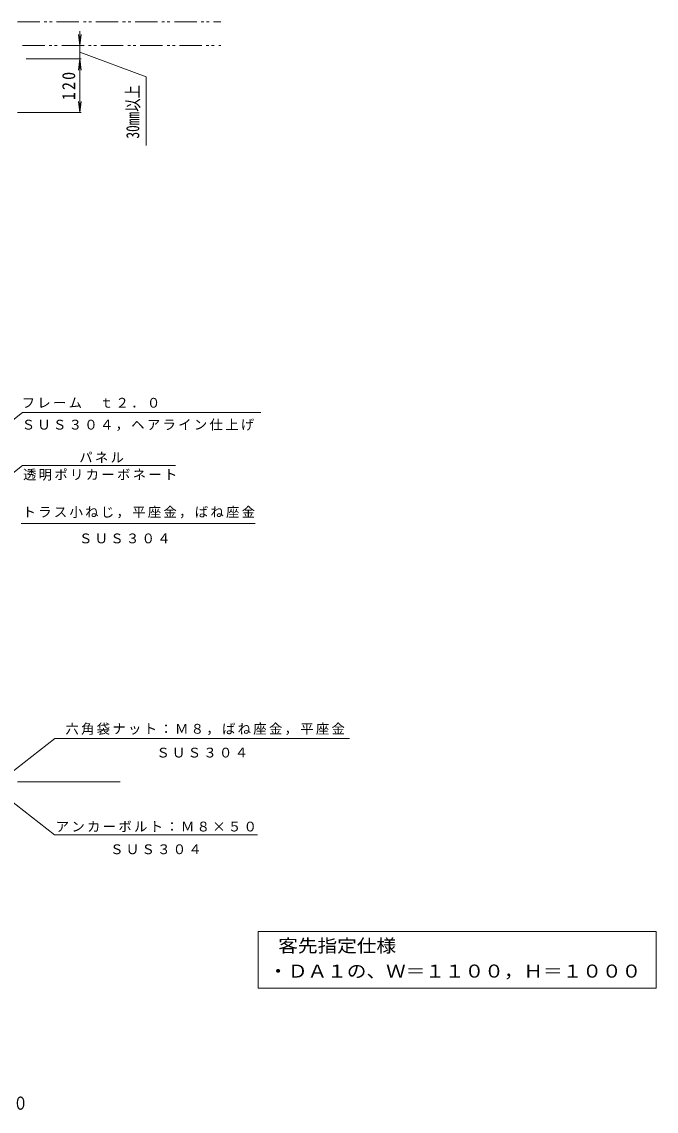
# Model space of a CAD drawing. Units: millimetres at full size, sheet at 1:10; details may follow other scales. Extents: x -1002 to 1844, y -1369 to 1156.
# Drawn here: x 422 to 1844, y -1369 to 1075 of the extents above; entities that cross this region are included whole.
import ezdxf
from ezdxf.enums import TextEntityAlignment as Align

# ---------------------------------------------------------------- set-up
doc = ezdxf.new("R2010")
doc.units = ezdxf.units.MM
doc.header["$LTSCALE"] = 10
doc.linetypes.add('DOUBLE_CHAIN1', pattern=[8.8, 5, -1, 0.6, -0.6, 0.6, -1])
for name, color, linetype, lineweight in [('0-0_通り芯', 4, 'Continuous', 9), ('0-4_その他', 7, 'Continuous', 9), ('0-5_寸法', 2, 'Continuous', 9), ('0-C', 7, 'Continuous', 9), ('0-F', 7, 'Continuous', 9), ('F-5_F-5ﾚｲﾔ', 7, 'Continuous', 9)]:
    doc.layers.add(name, color=color, linetype=linetype, lineweight=lineweight)
doc.styles.add('ＭＳ ゴシック', font='')
doc.styles.get('ＭＳ ゴシック').set_extended_font_data('MS Gothic')

msp = doc.modelspace()

# ---------------------------------------------------------------- linework, layer by layer
at = {"layer": '0-4_その他'}
for p, q in [((551.87, 991.22), (551.87, 1053.51)), ((551.87, 1021.22), (548.6, 1046)), ((551.87, 1021.22), (555.13, 1046)), ((554.87, 991.22), (431.87, 991.22)), ((551.87, 991.22), (548.6, 966.43)), ((551.87, 871.22), (551.87, 991.22)), ((551.87, 991.22), (555.13, 966.43)), ((551.87, 871.22), (548.6, 896)), ((551.87, 871.22), (555.13, 896)), ((554.87, 871.22), (411.87, 871.22)), ((423.08, 197.96), (957.3, 197.96)), ((423.08, 79.16), (766.54, 79.16)), ((420.38, -50.62), (945.22, -50.62)), ((495.48, -532.68), (392.62, -613.52)), ((494.76, -748.98), (391.9, -668.14))]:
    msp.add_line(p, q, dxfattribs=at)
at = {"layer": '0-5_寸法', "color": 7, "linetype": 'DOUBLE_CHAIN1'}
for p, q in [((411.87, 1074.61), (867.73, 1074.61)), ((423.28, 1021.22), (867.73, 1021.22))]:
    msp.add_line(p, q, dxfattribs=at)
at = {"layer": '0-5_寸法', "color": 7}
for p, q in [((700.2, 950.96), (551.87, 1006.22)), ((700.2, 950.96), (700.2, 797.32)), ((495.48, -532.68), (1156.32, -532.68)), ((494.76, -748.98), (949.85, -748.98))]:
    msp.add_line(p, q, dxfattribs=at)
at = {"layer": '0-C'}
msp.add_line((411.87, -630.06), (642.45, -630.06), dxfattribs=at)
at = {"layer": '0-F'}
for p, q in [((423.08, 197.96), (368.22, 154.84)), ((423.08, 79.16), (320.22, -1.68))]:
    msp.add_line(p, q, dxfattribs=at)
at = {"layer": 'F-5_F-5ﾚｲﾔ'}
for q in [(951.85, -1093.2), (1844.05, -966.2)]:
    msp.add_line((951.85, -966.2), q, dxfattribs=at)
msp.add_lwpolyline([(951.85, -1093.2), (1844.05, -1093.2), (1844.05, -966.2)], dxfattribs=at)

# ---------------------------------------------------------------- texts
at = {"layer": '0-0_通り芯', "color": 2, "style": 'ＭＳ ゴシック', "width": 0.8}
msp.add_text('自動ドアガード\u3000ステンレス製\u3000丸パイプタイプ\u3000ＤＡ１\u3000Ｗ＝１１００\u3000Ｈ＝１０００', height=29.33, dxfattribs=at).set_placement((-845.2, -1374.41), align=Align.BOTTOM_LEFT)
at = {"layer": '0-4_その他', "color": 2, "style": 'ＭＳ ゴシック', "width": 0.75}
msp.add_text('30㎜以上', height=29.33, rotation=90, dxfattribs=at).set_placement((693.86, 812.64), align=Align.BOTTOM_LEFT)
at = {"layer": '0-4_その他', "color": 2, "insert": (541.87, 898.72), "char_height": 29.33, "attachment_point": 7, "rotation": 90, "style": 'ＭＳ ゴシック'}
msp.add_mtext('\\T1.27;\\W0.9;120', dxfattribs=at)
at = {"layer": '0-5_寸法', "color": 7, "char_height": 21.99, "attachment_point": 7, "style": 'ＭＳ ゴシック'}
for s, insert in [('\\T1.17;フレーム\u3000ｔ２．０', (421.43, 208)), ('\\T1.17;ＳＵＳ３０４，ヘアライン仕上げ', (421.43, 156.75)), ('\\T1.17;パネル', (550.55, 85.24)), ('\\T1.17;透明ポリカーボネート', (424.56, 45.33)), ('\\T1.17;トラス小ねじ，平座金，ばね座金', (423.47, -39.13)), ('\\T1.17;ＳＵＳ３０４', (549.91, -95.61)), ('\\T1.17;六角袋ナット：Ｍ８，ばね座金，平座金', (519.55, -525.49)), ('\\T1.17;ＳＵＳ３０４', (723.4, -576)), ('\\T1.17;アンカーボルト：Ｍ８×５０', (497.85, -742.82)), ('\\T1.17;ＳＵＳ３０４', (619.81, -792.82))]:
    msp.add_mtext(s, dxfattribs=dict(at, insert=insert))
at = {"layer": 'F-5_F-5ﾚｲﾔ', "color": 2, "style": 'ＭＳ ゴシック', "width": 1.1}
for s, p in [('客先指定仕様', (996.85, -1021.2)), ('・ＤＡ１の、Ｗ＝１１００，Ｈ＝１０００', (974.35, -1078.2))]:
    msp.add_text(s, height=29.33, dxfattribs=at).set_placement(p, align=Align.BOTTOM_LEFT)

doc.saveas('drawing.dxf')
